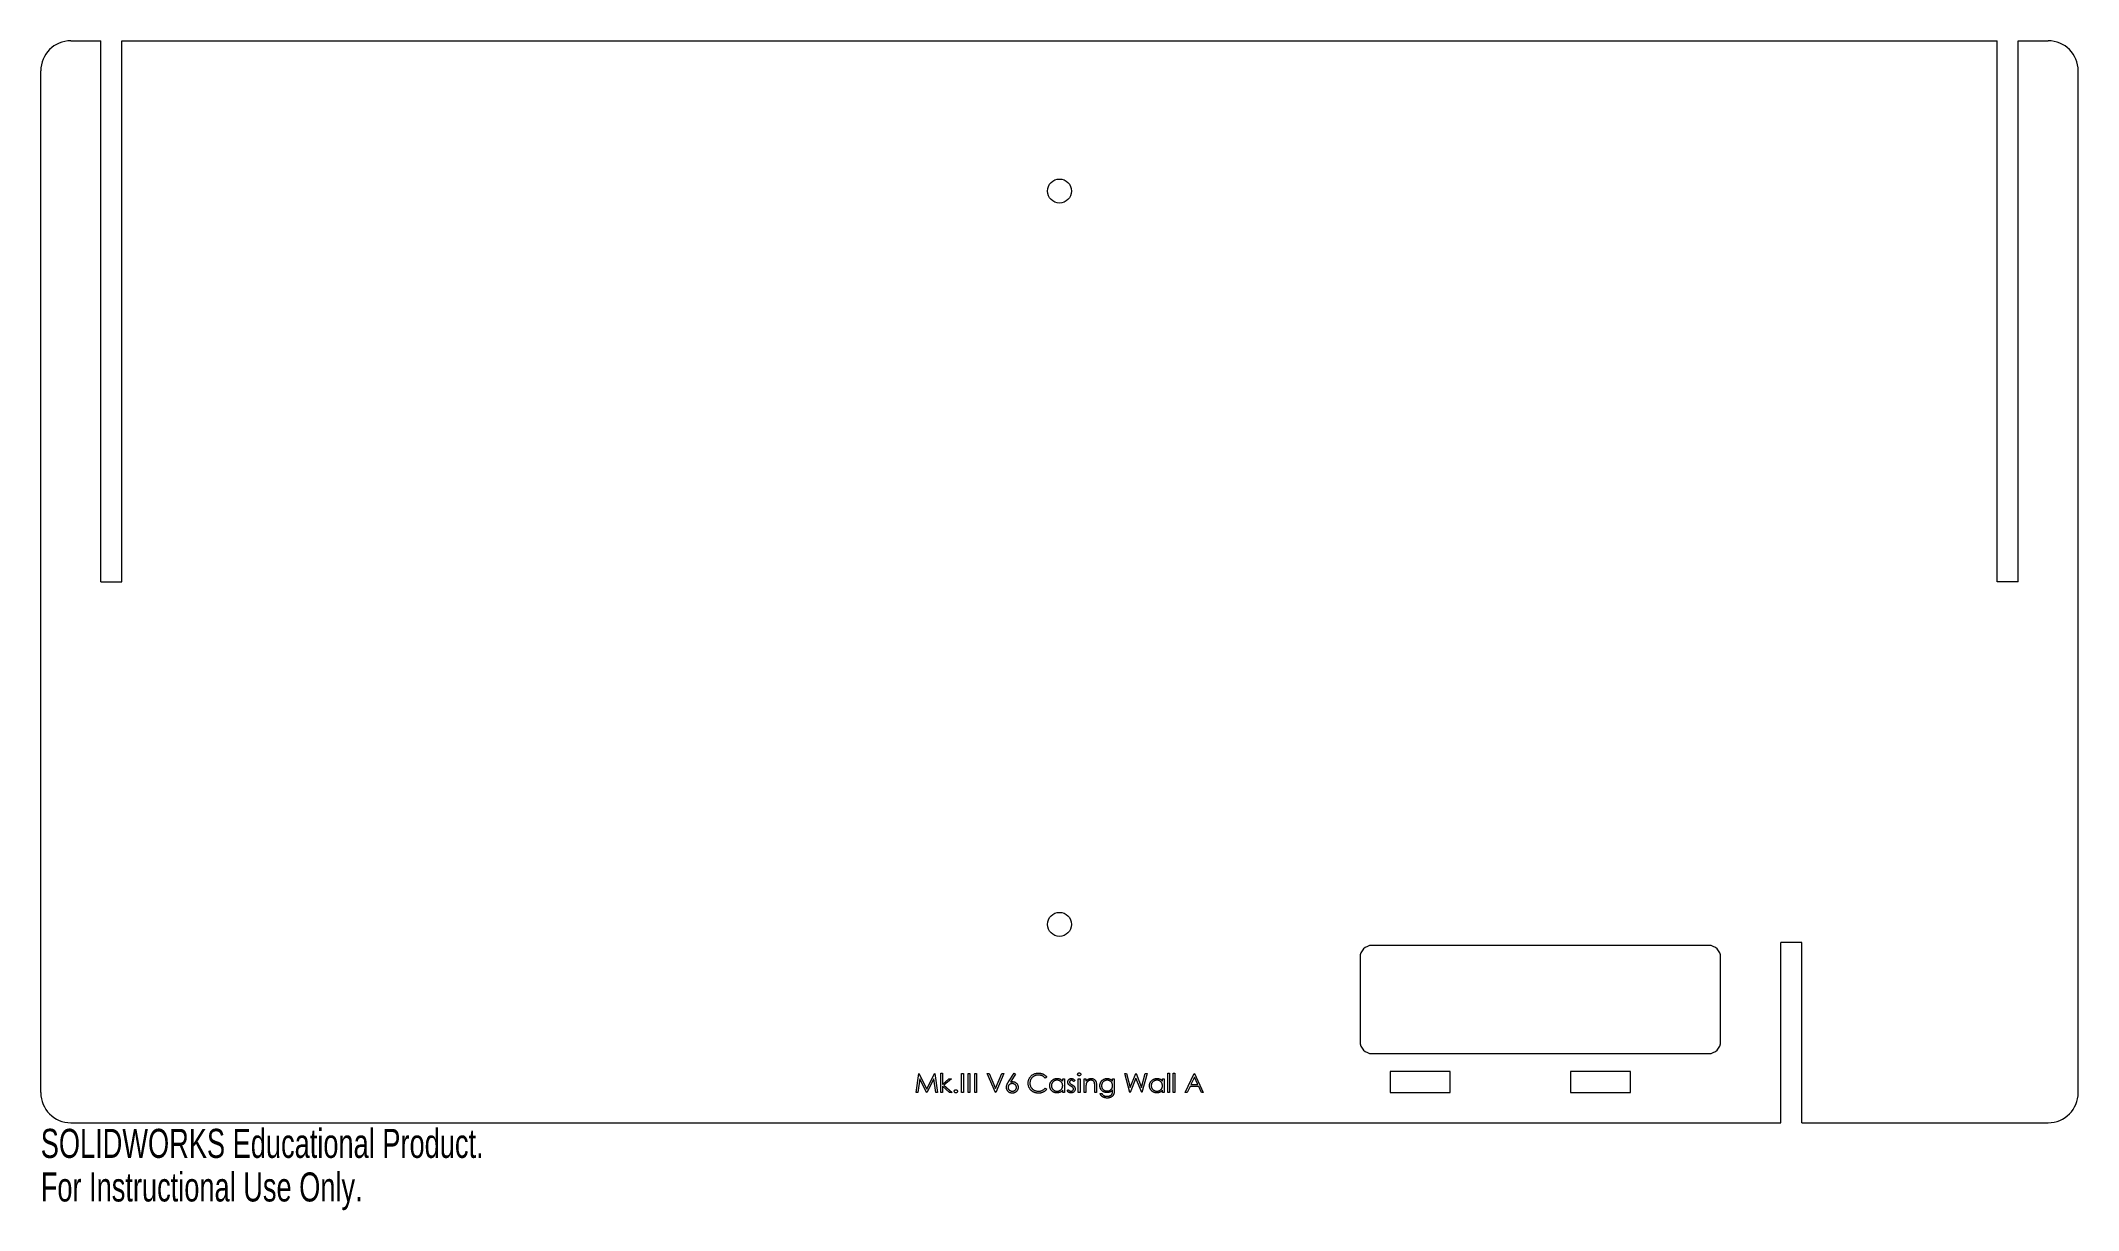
# Model space of a CAD drawing. Header units: millimetres. Extents: x 0 to 339, y -15 to 180.
import ezdxf

# ---------------------------------------------------------------- set-up
doc = ezdxf.new("R2010")
doc.units = ezdxf.units.MM
doc.styles.add('SLDTEXTSTYLE0', font='TXT', dxfattribs={"width": 0.7})

msp = doc.modelspace()

# ---------------------------------------------------------------- linework, layer by layer
at = {"color": 7, "linetype": 'Continuous', "lineweight": 15}
for p, q in [((5, 180), (10, 180)), ((10, 90), (10, 180)), ((13.5, 90), (13.5, 180)), ((13.5, 180), (325.5, 180)), ((325.5, 90), (325.5, 180)), ((329, 90), (329, 180)), ((329, 180), (334, 180)), ((0, 5), (0, 175)), ((339, 5), (339, 175)), ((10, 90), (13.5, 90)), ((329, 90), (325.5, 90)), ((219.5, 27.5), (219.5, 13.5)), ((277.5, 29.5), (221.5, 29.5)), ((279.5, 13.5), (279.5, 27.5)), ((293, 30), (289.5, 30)), ((289.5, 0), (289.5, 30)), ((293, 0), (293, 30)), ((221.5, 11.5), (277.5, 11.5)), ((145.65, 5), (146.07, 8.18)), ((146.24, 7.29), (145.93, 5)), ((146.07, 8.18), (146.11, 8.18)), ((146.11, 8.18), (147.42, 5.57)), ((147.39, 5), (146.24, 7.29)), ((147.42, 5.57), (148.73, 8.18)), ((148.6, 7.28), (147.45, 5)), ((148.9, 5), (148.6, 7.28)), ((148.73, 8.18), (148.77, 8.18)), ((148.77, 8.18), (149.19, 5)), ((149.76, 8.26), (150.04, 8.26)), ((149.76, 5), (149.76, 8.26)), ((150.04, 8.26), (150.04, 6.37)), ((150.04, 6.37), (151.1, 7.32)), ((151.51, 7.32), (150.28, 6.22)), ((151.1, 7.32), (151.51, 7.32)), ((153.22, 8.18), (153.5, 8.18)), ((153.22, 5), (153.22, 8.18)), ((153.5, 8.18), (153.5, 5)), ((154.32, 8.18), (154.6, 8.18)), ((154.32, 5), (154.32, 8.18)), ((154.6, 8.18), (154.6, 5)), ((155.42, 8.18), (155.7, 8.18)), ((155.42, 5), (155.42, 8.18)), ((155.7, 8.18), (155.7, 5)), ((157.49, 8.18), (157.8, 8.18)), ((158.84, 5), (157.49, 8.18)), ((157.8, 8.18), (158.86, 5.67)), ((158.86, 5.67), (159.91, 8.18)), ((160.22, 8.18), (158.88, 5)), ((159.91, 8.18), (160.22, 8.18)), ((161.02, 6.81), (161.97, 8.26)), ((162.19, 8.08), (161.35, 6.8)), ((161.97, 8.26), (162.19, 8.08)), ((167.38, 7.59), (167.13, 7.4)), ((170.03, 7.32), (170.31, 7.32)), ((170.03, 6.89), (170.03, 7.32)), ((170.31, 7.32), (170.31, 5)), ((172.06, 7.03), (171.87, 6.83)), ((172.63, 7.32), (172.92, 7.32)), ((172.63, 5), (172.63, 7.32)), ((172.92, 7.32), (172.92, 5)), ((173.61, 7.32), (173.9, 7.32)), ((173.61, 5), (173.61, 7.32)), ((173.9, 7.32), (173.9, 6.9)), ((178.33, 7.32), (178.62, 7.32)), ((178.33, 6.91), (178.33, 7.32)), ((178.62, 7.32), (178.62, 5.48)), ((180.37, 8.18), (180.66, 8.18)), ((181.21, 5), (180.37, 8.18)), ((180.66, 8.18), (181.28, 5.85)), ((182.22, 7.43), (181.25, 5)), ((181.28, 5.85), (182.21, 8.18)), ((182.21, 8.18), (182.25, 8.18)), ((183.18, 5), (182.22, 7.43)), ((182.25, 8.18), (183.16, 5.86)), ((183.16, 5.86), (183.78, 8.18)), ((184.07, 8.18), (183.22, 5)), ((183.78, 8.18), (184.07, 8.18)), ((186.64, 7.32), (186.92, 7.32)), ((186.64, 6.89), (186.64, 7.32)), ((186.92, 7.32), (186.92, 5)), ((187.53, 8.26), (187.82, 8.26)), ((187.53, 5), (187.53, 8.26)), ((187.82, 8.26), (187.82, 5)), ((188.43, 8.26), (188.71, 8.26)), ((188.43, 5), (188.43, 8.26)), ((188.71, 8.26), (188.71, 5)), ((190.42, 5), (191.93, 8.18)), ((191.95, 7.56), (191.37, 6.34)), ((191.93, 8.18), (191.97, 8.18)), ((192.51, 6.34), (191.95, 7.56)), ((191.97, 8.18), (193.43, 5)), ((234.5, 8.5), (224.5, 8.5)), ((224.5, 8.5), (224.5, 5)), ((234.5, 5), (234.5, 8.5)), ((264.5, 8.5), (254.5, 8.5)), ((254.5, 8.5), (254.5, 5)), ((264.5, 5), (264.5, 8.5)), ((145.93, 5), (145.65, 5)), ((147.45, 5), (147.39, 5)), ((149.19, 5), (148.9, 5)), ((150.04, 5), (149.76, 5)), ((150.04, 6.07), (150.04, 5)), ((151.22, 5), (150.04, 6.07)), ((150.28, 6.22), (151.63, 5)), ((151.63, 5), (151.22, 5)), ((153.5, 5), (153.22, 5)), ((154.6, 5), (154.32, 5)), ((155.7, 5), (155.42, 5)), ((158.88, 5), (158.84, 5)), ((167.13, 5.77), (167.38, 5.58)), ((170.03, 5), (170.03, 5.4)), ((170.31, 5), (170.03, 5)), ((170.76, 5.27), (170.95, 5.49)), ((172.92, 5), (172.63, 5)), ((173.9, 5), (173.61, 5)), ((173.9, 5.84), (173.9, 5)), ((175.36, 5), (175.36, 6.09)), ((175.65, 5), (175.36, 5)), ((175.65, 6.18), (175.65, 5)), ((176.26, 4.84), (176.54, 4.84)), ((178.33, 5.32), (178.33, 5.44)), ((181.25, 5), (181.21, 5)), ((183.22, 5), (183.18, 5)), ((186.64, 5), (186.64, 5.4)), ((186.92, 5), (186.64, 5)), ((187.82, 5), (187.53, 5)), ((188.71, 5), (188.43, 5)), ((190.73, 5), (190.42, 5)), ((191.22, 6.02), (190.73, 5)), ((192.66, 6.02), (191.22, 6.02)), ((191.37, 6.34), (192.51, 6.34)), ((193.12, 5), (192.66, 6.02)), ((193.43, 5), (193.12, 5)), ((224.5, 5), (234.5, 5)), ((254.5, 5), (264.5, 5)), ((5, 0), (289.5, 0)), ((293, 0), (334, 0))]:
    msp.add_line(p, q, dxfattribs=at)
for centre in [(169.5, 155), (169.5, 33)]:
    msp.add_circle(centre, 2, dxfattribs=at)
for centre, radius, start, end in [((5, 175), 5, 90, 180), ((334, 175), 5, 0, 90), ((221.5, 27.5), 2, 90, 180), ((277.5, 27.5), 2, 0, 90), ((221.5, 13.5), 2, 180, 270), ((277.5, 13.5), 2, 270, 0), ((5, 5), 5, 180, 270), ((334, 5), 5, 270, 0)]:
    msp.add_arc(centre, radius, start, end, dxfattribs=at)
for points, knots in [([(160.67, 5.89), (160.67, 5.92), (160.67, 5.98), (160.69, 6.09), (160.71, 6.19), (160.74, 6.28), (160.77, 6.35), (160.79, 6.41), (160.82, 6.47), (160.85, 6.53), (160.89, 6.6), (160.93, 6.66), (160.97, 6.73), (161.01, 6.78), (161.02, 6.81)], [0, 0, 0, 0, 0.097818, 0.199726, 0.305276, 0.415811, 0.474472, 0.537274, 0.603657, 0.674299, 0.749834, 0.828598, 0.912378, 1, 1, 1, 1]), ([(161.35, 6.8), (161.41, 6.81), (161.51, 6.83), (161.63, 6.83), (161.68, 6.83)], [0, 0, 0, 0, 0.512659, 1, 1, 1, 1]), ([(161.68, 6.83), (161.71, 6.83), (161.77, 6.83), (161.87, 6.82), (161.96, 6.8), (162.04, 6.77), (162.13, 6.73), (162.2, 6.68), (162.28, 6.62), (162.35, 6.56), (162.41, 6.49), (162.47, 6.42), (162.52, 6.34), (162.55, 6.26), (162.58, 6.17), (162.61, 6.08), (162.62, 5.99), (162.62, 5.92), (162.62, 5.89)], [0, 0, 0, 0, 0.0652308, 0.1284049, 0.1900671, 0.2509434, 0.3115458, 0.3728628, 0.4350237, 0.4990717, 0.5630911, 0.6255101, 0.68668, 0.7472825, 0.8085635, 0.8707421, 0.934341, 1, 1, 1, 1]), ([(164.29, 6.61), (164.29, 6.66), (164.29, 6.78), (164.32, 6.94), (164.36, 7.1), (164.41, 7.25), (164.48, 7.39), (164.56, 7.53), (164.66, 7.66), (164.78, 7.78), (164.9, 7.89), (165.03, 7.99), (165.18, 8.07), (165.33, 8.14), (165.48, 8.19), (165.65, 8.23), (165.82, 8.25), (165.94, 8.25), (166, 8.26)], [0, 0, 0, 0, 0.064558, 0.127014, 0.187955, 0.248014, 0.307748, 0.368235, 0.42947, 0.492743, 0.556258, 0.618217, 0.679655, 0.741246, 0.803415, 0.866815, 0.932328, 1, 1, 1, 1]), ([(165.98, 7.93), (165.95, 7.93), (165.89, 7.93), (165.79, 7.92), (165.7, 7.91), (165.61, 7.89), (165.52, 7.86), (165.43, 7.83), (165.35, 7.79), (165.26, 7.75), (165.19, 7.7), (165.11, 7.65), (165.04, 7.6), (164.97, 7.54), (164.91, 7.48), (164.85, 7.41), (164.8, 7.34), (164.75, 7.27), (164.71, 7.19), (164.68, 7.11), (164.64, 7.03), (164.62, 6.94), (164.6, 6.86), (164.59, 6.77), (164.58, 6.68), (164.58, 6.62), (164.57, 6.58)], [0, 0, 0, 0, 0.043955, 0.087502, 0.130463, 0.172752, 0.215403, 0.25765, 0.300153, 0.343121, 0.385925, 0.427686, 0.468818, 0.509492, 0.549883, 0.58998, 0.630405, 0.670869, 0.711384, 0.751627, 0.791776, 0.832459, 0.873319, 0.914543, 0.956924, 1, 1, 1, 1]), ([(167.13, 7.4), (167.12, 7.42), (167.08, 7.46), (167.02, 7.52), (166.96, 7.58), (166.9, 7.63), (166.84, 7.68), (166.77, 7.72), (166.7, 7.76), (166.6, 7.81), (166.48, 7.86), (166.32, 7.9), (166.15, 7.93), (166.04, 7.93), (165.98, 7.93)], [0, 0, 0, 0, 0.063163, 0.125475, 0.187121, 0.248294, 0.309295, 0.36985, 0.430973, 0.492456, 0.616148, 0.740844, 0.868183, 1, 1, 1, 1]), ([(166, 8.26), (166.03, 8.26), (166.11, 8.26), (166.21, 8.25), (166.32, 8.23), (166.42, 8.21), (166.52, 8.19), (166.61, 8.16), (166.71, 8.12), (166.8, 8.08), (166.88, 8.04), (166.97, 7.99), (167.05, 7.93), (167.12, 7.87), (167.19, 7.81), (167.26, 7.74), (167.33, 7.67), (167.36, 7.62), (167.38, 7.59)], [0, 0, 0, 0, 0.068548, 0.135683, 0.201215, 0.265682, 0.329267, 0.392395, 0.45507, 0.517127, 0.57879, 0.63974, 0.700192, 0.759806, 0.819628, 0.879355, 0.939512, 1, 1, 1, 1]), ([(167.87, 6.17), (167.87, 6.21), (167.88, 6.29), (167.89, 6.4), (167.92, 6.52), (167.96, 6.63), (168.01, 6.73), (168.07, 6.83), (168.14, 6.92), (168.23, 7.01), (168.32, 7.09), (168.42, 7.16), (168.52, 7.23), (168.62, 7.27), (168.73, 7.31), (168.85, 7.34), (168.97, 7.36), (169.05, 7.36), (169.09, 7.36)], [0, 0, 0, 0, 0.0637745, 0.1260788, 0.1869041, 0.2475739, 0.3080034, 0.3691319, 0.4320332, 0.4967908, 0.5616108, 0.6249139, 0.6867263, 0.7480788, 0.8095823, 0.8716307, 0.9348858, 1, 1, 1, 1]), ([(169.09, 7.08), (169.05, 7.07), (168.97, 7.07), (168.85, 7.05), (168.73, 7.01), (168.62, 6.96), (168.52, 6.89), (168.43, 6.81), (168.35, 6.72), (168.28, 6.62), (168.23, 6.51), (168.19, 6.4), (168.16, 6.28), (168.16, 6.2), (168.16, 6.16)], [0, 0, 0, 0, 0.0859205, 0.1695934, 0.2524755, 0.3362445, 0.4195045, 0.5020359, 0.5847746, 0.6698465, 0.7541849, 0.8366582, 0.9180097, 1, 1, 1, 1]), ([(169.09, 7.36), (169.14, 7.36), (169.23, 7.36), (169.37, 7.34), (169.49, 7.3), (169.62, 7.25), (169.73, 7.19), (169.84, 7.1), (169.94, 7.01), (170, 6.93), (170.03, 6.89)], [0, 0, 0, 0, 0.129862, 0.254654, 0.376015, 0.495255, 0.614798, 0.738106, 0.865196, 1, 1, 1, 1]), ([(170.03, 6.16), (170.03, 6.19), (170.03, 6.25), (170.01, 6.34), (169.99, 6.43), (169.96, 6.52), (169.92, 6.6), (169.88, 6.67), (169.82, 6.75), (169.76, 6.81), (169.69, 6.87), (169.62, 6.93), (169.54, 6.97), (169.46, 7.01), (169.37, 7.04), (169.28, 7.06), (169.19, 7.07), (169.13, 7.08), (169.09, 7.08)], [0, 0, 0, 0, 0.065634, 0.129188, 0.191219, 0.251913, 0.312507, 0.373494, 0.435152, 0.498741, 0.562095, 0.624187, 0.685476, 0.746097, 0.807612, 0.869967, 0.933951, 1, 1, 1, 1]), ([(170.88, 6.75), (170.88, 6.77), (170.89, 6.82), (170.89, 6.88), (170.91, 6.94), (170.92, 6.99), (170.95, 7.05), (170.98, 7.1), (171.01, 7.14), (171.05, 7.19), (171.09, 7.23), (171.14, 7.26), (171.19, 7.29), (171.24, 7.32), (171.29, 7.34), (171.35, 7.35), (171.41, 7.36), (171.45, 7.36), (171.47, 7.36)], [0, 0, 0, 0, 0.067978, 0.133044, 0.196507, 0.258613, 0.319728, 0.380873, 0.442636, 0.505079, 0.567881, 0.628814, 0.68891, 0.748765, 0.809386, 0.870884, 0.934037, 1, 1, 1, 1]), ([(171.47, 7.08), (171.45, 7.07), (171.41, 7.07), (171.35, 7.05), (171.3, 7.02), (171.26, 6.98), (171.22, 6.93), (171.19, 6.88), (171.17, 6.82), (171.17, 6.78), (171.17, 6.76)], [0, 0, 0, 0, 0.124958, 0.245901, 0.369166, 0.498511, 0.628504, 0.751028, 0.873724, 1, 1, 1, 1]), ([(171.47, 7.36), (171.5, 7.36), (171.54, 7.36), (171.62, 7.34), (171.69, 7.32), (171.77, 7.28), (171.84, 7.23), (171.92, 7.17), (171.99, 7.11), (172.04, 7.06), (172.06, 7.03)], [0, 0, 0, 0, 0.105714, 0.213412, 0.326127, 0.444452, 0.569061, 0.702712, 0.846318, 1, 1, 1, 1]), ([(171.87, 6.83), (171.85, 6.85), (171.82, 6.89), (171.77, 6.94), (171.72, 6.98), (171.67, 7.02), (171.62, 7.04), (171.57, 7.06), (171.52, 7.07), (171.49, 7.08), (171.47, 7.08)], [0, 0, 0, 0, 0.158223, 0.305036, 0.441309, 0.565963, 0.683525, 0.793334, 0.898518, 1, 1, 1, 1]), ([(172.51, 8.05), (172.51, 8.07), (172.52, 8.1), (172.53, 8.15), (172.55, 8.19), (172.59, 8.23), (172.63, 8.26), (172.67, 8.28), (172.72, 8.29), (172.76, 8.3), (172.78, 8.3)], [0, 0, 0, 0, 0.12329, 0.242149, 0.363437, 0.489745, 0.618115, 0.744894, 0.868932, 1, 1, 1, 1]), ([(172.78, 7.81), (172.76, 7.81), (172.72, 7.81), (172.67, 7.83), (172.63, 7.85), (172.59, 7.88), (172.56, 7.92), (172.53, 7.96), (172.52, 8), (172.51, 8.04), (172.51, 8.05)], [0, 0, 0, 0, 0.131867, 0.256661, 0.384213, 0.513365, 0.640443, 0.761085, 0.879146, 1, 1, 1, 1]), ([(172.78, 8.3), (172.79, 8.3), (172.83, 8.29), (172.88, 8.28), (172.92, 8.26), (172.96, 8.23), (173, 8.19), (173.02, 8.15), (173.04, 8.1), (173.04, 8.07), (173.04, 8.05)], [0, 0, 0, 0, 0.1318993, 0.2582841, 0.3843411, 0.5119796, 0.638632, 0.7592298, 0.8774122, 1, 1, 1, 1]), ([(173.04, 8.05), (173.04, 8.04), (173.04, 8), (173.02, 7.96), (173, 7.92), (172.96, 7.88), (172.92, 7.85), (172.88, 7.82), (172.83, 7.81), (172.79, 7.81), (172.78, 7.81)], [0, 0, 0, 0, 0.120162, 0.237546, 0.357497, 0.484917, 0.613329, 0.74015, 0.867301, 1, 1, 1, 1]), ([(173.9, 6.9), (173.93, 6.94), (173.99, 7.01), (174.08, 7.11), (174.19, 7.19), (174.3, 7.25), (174.41, 7.3), (174.53, 7.34), (174.65, 7.36), (174.74, 7.36), (174.78, 7.36)], [0, 0, 0, 0, 0.140976, 0.273569, 0.398988, 0.51993, 0.63811, 0.756589, 0.87686, 1, 1, 1, 1]), ([(174.73, 7.08), (174.71, 7.08), (174.66, 7.07), (174.59, 7.07), (174.53, 7.05), (174.46, 7.03), (174.4, 7.01), (174.34, 6.98), (174.29, 6.94), (174.23, 6.9), (174.18, 6.85), (174.13, 6.81), (174.09, 6.76), (174.05, 6.7), (174.01, 6.65), (173.98, 6.59), (173.96, 6.53), (173.95, 6.48), (173.94, 6.46)], [0, 0, 0, 0, 0.063986, 0.126627, 0.188984, 0.25023, 0.312351, 0.374574, 0.438148, 0.50292, 0.567974, 0.630771, 0.692935, 0.754398, 0.815218, 0.876117, 0.938015, 1, 1, 1, 1]), ([(175.33, 6.62), (175.32, 6.66), (175.3, 6.72), (175.25, 6.82), (175.2, 6.9), (175.13, 6.96), (175.04, 7.02), (174.95, 7.05), (174.84, 7.07), (174.77, 7.07), (174.73, 7.08)], [0, 0, 0, 0, 0.13552, 0.260833, 0.378476, 0.493178, 0.609281, 0.729981, 0.859261, 1, 1, 1, 1]), ([(174.78, 7.36), (174.82, 7.36), (174.91, 7.36), (175.03, 7.33), (175.14, 7.29), (175.25, 7.23), (175.34, 7.16), (175.43, 7.08), (175.5, 6.98), (175.54, 6.89), (175.57, 6.82), (175.59, 6.75), (175.61, 6.67), (175.62, 6.59), (175.63, 6.5), (175.64, 6.4), (175.65, 6.3), (175.65, 6.22), (175.65, 6.18)], [0, 0, 0, 0, 0.07724, 0.151178, 0.223488, 0.295543, 0.366976, 0.437131, 0.507044, 0.57856, 0.616614, 0.658756, 0.704491, 0.754803, 0.809332, 0.868274, 0.932073, 1, 1, 1, 1]), ([(176.22, 6.17), (176.22, 6.19), (176.22, 6.25), (176.23, 6.32), (176.24, 6.4), (176.26, 6.48), (176.28, 6.55), (176.31, 6.62), (176.34, 6.69), (176.38, 6.76), (176.42, 6.83), (176.46, 6.89), (176.51, 6.95), (176.57, 7.01), (176.62, 7.06), (176.68, 7.11), (176.75, 7.16), (176.82, 7.2), (176.89, 7.24), (176.96, 7.27), (177.03, 7.3), (177.11, 7.32), (177.18, 7.34), (177.26, 7.35), (177.34, 7.36), (177.39, 7.36), (177.41, 7.36)], [0, 0, 0, 0, 0.042034, 0.083905, 0.125069, 0.166158, 0.20721, 0.248491, 0.289878, 0.33217, 0.374476, 0.416225, 0.45761, 0.499073, 0.540553, 0.582249, 0.62455, 0.667433, 0.710323, 0.752467, 0.794065, 0.835216, 0.876228, 0.917446, 0.958643, 1, 1, 1, 1]), ([(177.44, 7.08), (177.4, 7.07), (177.31, 7.07), (177.19, 7.05), (177.08, 7.01), (176.97, 6.96), (176.86, 6.89), (176.77, 6.81), (176.69, 6.72), (176.62, 6.62), (176.57, 6.51), (176.53, 6.4), (176.51, 6.28), (176.5, 6.2), (176.5, 6.16)], [0, 0, 0, 0, 0.085519, 0.169309, 0.252218, 0.336756, 0.420595, 0.502741, 0.584804, 0.668268, 0.751823, 0.833629, 0.91622, 1, 1, 1, 1]), ([(177.41, 7.36), (177.46, 7.36), (177.54, 7.36), (177.67, 7.34), (177.79, 7.31), (177.9, 7.26), (178.01, 7.2), (178.12, 7.13), (178.23, 7.03), (178.3, 6.95), (178.33, 6.91)], [0, 0, 0, 0, 0.120911, 0.238762, 0.354755, 0.470359, 0.589144, 0.716329, 0.852445, 1, 1, 1, 1]), ([(178.33, 6.17), (178.33, 6.22), (178.33, 6.3), (178.31, 6.42), (178.27, 6.53), (178.22, 6.64), (178.16, 6.73), (178.08, 6.82), (177.99, 6.9), (177.89, 6.96), (177.79, 7.01), (177.67, 7.05), (177.56, 7.07), (177.48, 7.07), (177.44, 7.08)], [0, 0, 0, 0, 0.089243, 0.174349, 0.257613, 0.339527, 0.420997, 0.501579, 0.582542, 0.666133, 0.750049, 0.832743, 0.915647, 1, 1, 1, 1]), ([(184.48, 6.17), (184.48, 6.21), (184.48, 6.29), (184.5, 6.4), (184.53, 6.52), (184.57, 6.63), (184.62, 6.73), (184.68, 6.83), (184.75, 6.92), (184.84, 7.01), (184.93, 7.09), (185.02, 7.16), (185.12, 7.23), (185.23, 7.27), (185.34, 7.31), (185.46, 7.34), (185.58, 7.36), (185.66, 7.36), (185.7, 7.36)], [0, 0, 0, 0, 0.0637745, 0.1260788, 0.1869041, 0.2475739, 0.3080034, 0.3691319, 0.4320332, 0.4967908, 0.5616108, 0.6249139, 0.6867263, 0.7480788, 0.8095823, 0.8716307, 0.9348858, 1, 1, 1, 1]), ([(185.7, 7.08), (185.66, 7.07), (185.58, 7.07), (185.46, 7.05), (185.34, 7.01), (185.23, 6.96), (185.13, 6.89), (185.04, 6.81), (184.96, 6.72), (184.89, 6.62), (184.83, 6.51), (184.79, 6.4), (184.77, 6.28), (184.77, 6.2), (184.76, 6.16)], [0, 0, 0, 0, 0.0859205, 0.1695934, 0.2524755, 0.3362445, 0.4195045, 0.5020359, 0.5847746, 0.6698465, 0.7541849, 0.8366582, 0.9180097, 1, 1, 1, 1]), ([(185.7, 7.36), (185.75, 7.36), (185.84, 7.36), (185.97, 7.34), (186.1, 7.3), (186.22, 7.25), (186.34, 7.19), (186.45, 7.1), (186.55, 7.01), (186.61, 6.93), (186.64, 6.89)], [0, 0, 0, 0, 0.129862, 0.254654, 0.376015, 0.495255, 0.614798, 0.738106, 0.865196, 1, 1, 1, 1]), ([(186.64, 6.16), (186.64, 6.19), (186.63, 6.25), (186.62, 6.34), (186.6, 6.43), (186.57, 6.52), (186.53, 6.6), (186.49, 6.67), (186.43, 6.75), (186.37, 6.81), (186.3, 6.87), (186.23, 6.93), (186.15, 6.97), (186.07, 7.01), (185.98, 7.04), (185.89, 7.06), (185.8, 7.07), (185.73, 7.08), (185.7, 7.08)], [0, 0, 0, 0, 0.065634, 0.129188, 0.191219, 0.251913, 0.312507, 0.373494, 0.435152, 0.498741, 0.562095, 0.624187, 0.685476, 0.746097, 0.807612, 0.869967, 0.933951, 1, 1, 1, 1]), ([(152, 5.22), (152, 5.24), (152, 5.28), (152.01, 5.33), (152.04, 5.37), (152.07, 5.41), (152.11, 5.45), (152.16, 5.47), (152.21, 5.49), (152.24, 5.49), (152.26, 5.49)], [0, 0, 0, 0, 0.129097, 0.252046, 0.373905, 0.501038, 0.628171, 0.751376, 0.872426, 1, 1, 1, 1]), ([(152.26, 4.96), (152.24, 4.96), (152.21, 4.96), (152.16, 4.98), (152.11, 5), (152.07, 5.04), (152.04, 5.08), (152.01, 5.12), (152, 5.17), (152, 5.21), (152, 5.22)], [0, 0, 0, 0, 0.1277566, 0.2494144, 0.3727965, 0.5001113, 0.6286099, 0.7506434, 0.8737684, 1, 1, 1, 1]), ([(152.26, 5.49), (152.28, 5.49), (152.31, 5.49), (152.36, 5.47), (152.41, 5.45), (152.45, 5.41), (152.48, 5.37), (152.51, 5.33), (152.52, 5.28), (152.52, 5.24), (152.53, 5.22)], [0, 0, 0, 0, 0.127519, 0.249986, 0.371792, 0.49887, 0.625948, 0.748492, 0.870959, 1, 1, 1, 1]), ([(152.53, 5.22), (152.52, 5.21), (152.52, 5.17), (152.51, 5.12), (152.48, 5.08), (152.45, 5.04), (152.41, 5), (152.36, 4.98), (152.31, 4.96), (152.28, 4.96), (152.26, 4.96)], [0, 0, 0, 0, 0.126178, 0.248821, 0.37154, 0.499984, 0.627244, 0.749226, 0.872298, 1, 1, 1, 1]), ([(161.63, 4.92), (161.59, 4.92), (161.5, 4.92), (161.38, 4.95), (161.26, 4.99), (161.14, 5.04), (161.04, 5.11), (160.94, 5.19), (160.86, 5.29), (160.79, 5.4), (160.74, 5.51), (160.7, 5.63), (160.67, 5.76), (160.67, 5.84), (160.67, 5.89)], [0, 0, 0, 0, 0.084335, 0.167052, 0.249566, 0.33274, 0.415915, 0.497828, 0.580373, 0.6646, 0.749467, 0.83251, 0.915639, 1, 1, 1, 1]), ([(161.62, 6.51), (161.59, 6.51), (161.55, 6.5), (161.48, 6.5), (161.41, 6.48), (161.35, 6.46), (161.29, 6.44), (161.24, 6.4), (161.18, 6.37), (161.14, 6.32), (161.09, 6.28), (161.06, 6.23), (161.02, 6.17), (161, 6.12), (160.98, 6.06), (160.96, 6), (160.95, 5.94), (160.95, 5.9), (160.95, 5.87)], [0, 0, 0, 0, 0.070599, 0.137901, 0.203196, 0.26679, 0.329106, 0.390654, 0.452653, 0.515748, 0.577926, 0.63893, 0.698351, 0.757296, 0.816394, 0.876267, 0.936817, 1, 1, 1, 1]), ([(160.95, 5.87), (160.95, 5.85), (160.95, 5.81), (160.96, 5.75), (160.98, 5.69), (161, 5.63), (161.03, 5.58), (161.07, 5.52), (161.11, 5.47), (161.15, 5.43), (161.21, 5.38), (161.26, 5.35), (161.32, 5.32), (161.38, 5.29), (161.44, 5.27), (161.51, 5.25), (161.57, 5.25), (161.62, 5.24), (161.64, 5.24)], [0, 0, 0, 0, 0.061842, 0.121262, 0.180746, 0.239231, 0.298308, 0.358183, 0.420359, 0.484792, 0.549938, 0.613718, 0.676681, 0.739154, 0.8022, 0.86674, 0.93205, 1, 1, 1, 1]), ([(162.34, 5.87), (162.34, 5.9), (162.33, 5.94), (162.32, 6), (162.31, 6.06), (162.28, 6.12), (162.25, 6.17), (162.22, 6.23), (162.18, 6.28), (162.13, 6.32), (162.07, 6.37), (162.02, 6.4), (161.96, 6.44), (161.89, 6.46), (161.83, 6.48), (161.76, 6.5), (161.69, 6.5), (161.64, 6.51), (161.62, 6.51)], [0, 0, 0, 0, 0.061138, 0.119994, 0.178225, 0.236256, 0.294929, 0.354716, 0.41673, 0.480664, 0.545832, 0.609758, 0.672971, 0.736017, 0.799839, 0.864775, 0.931088, 1, 1, 1, 1]), ([(162.62, 5.89), (162.62, 5.85), (162.62, 5.76), (162.59, 5.63), (162.55, 5.51), (162.5, 5.4), (162.43, 5.29), (162.34, 5.2), (162.24, 5.12), (162.13, 5.05), (162.01, 4.99), (161.89, 4.95), (161.76, 4.92), (161.67, 4.92), (161.63, 4.92)], [0, 0, 0, 0, 0.085948, 0.169125, 0.250399, 0.33229, 0.413364, 0.494172, 0.576022, 0.660757, 0.745783, 0.830044, 0.914028, 1, 1, 1, 1]), ([(161.64, 5.24), (161.67, 5.24), (161.71, 5.25), (161.78, 5.25), (161.85, 5.27), (161.91, 5.29), (161.97, 5.32), (162.03, 5.35), (162.08, 5.39), (162.13, 5.43), (162.18, 5.47), (162.22, 5.52), (162.26, 5.58), (162.29, 5.63), (162.31, 5.69), (162.32, 5.75), (162.33, 5.81), (162.34, 5.85), (162.34, 5.87)], [0, 0, 0, 0, 0.067962, 0.133283, 0.197835, 0.260892, 0.323377, 0.38635, 0.449638, 0.514795, 0.57924, 0.641814, 0.701359, 0.760727, 0.819222, 0.878716, 0.938147, 1, 1, 1, 1]), ([(164.69, 5.47), (164.66, 5.51), (164.6, 5.59), (164.51, 5.72), (164.44, 5.85), (164.39, 5.99), (164.34, 6.14), (164.31, 6.29), (164.29, 6.44), (164.29, 6.55), (164.29, 6.61)], [0, 0, 0, 0, 0.124329, 0.247156, 0.36878, 0.490734, 0.613614, 0.738958, 0.867311, 1, 1, 1, 1]), ([(164.57, 6.58), (164.58, 6.54), (164.58, 6.45), (164.6, 6.31), (164.63, 6.18), (164.67, 6.06), (164.73, 5.94), (164.8, 5.83), (164.88, 5.72), (164.98, 5.63), (165.08, 5.54), (165.19, 5.46), (165.31, 5.39), (165.44, 5.34), (165.57, 5.3), (165.71, 5.27), (165.85, 5.25), (165.95, 5.25), (166, 5.24)], [0, 0, 0, 0, 0.064323, 0.12629, 0.186726, 0.246146, 0.305576, 0.365429, 0.426326, 0.48884, 0.551725, 0.613919, 0.675484, 0.737334, 0.800229, 0.864502, 0.931041, 1, 1, 1, 1]), ([(166, 4.92), (165.97, 4.92), (165.9, 4.92), (165.8, 4.93), (165.7, 4.94), (165.61, 4.95), (165.52, 4.97), (165.43, 5), (165.34, 5.02), (165.26, 5.06), (165.18, 5.09), (165.1, 5.13), (165.03, 5.18), (164.95, 5.23), (164.88, 5.28), (164.82, 5.34), (164.75, 5.41), (164.71, 5.45), (164.69, 5.47)], [0, 0, 0, 0, 0.069663, 0.13775, 0.203917, 0.26878, 0.332414, 0.394754, 0.45618, 0.516996, 0.577396, 0.637198, 0.696999, 0.756756, 0.816554, 0.876948, 0.938132, 1, 1, 1, 1]), ([(166, 5.24), (166.06, 5.25), (166.16, 5.25), (166.32, 5.27), (166.48, 5.32), (166.62, 5.37), (166.76, 5.45), (166.9, 5.54), (167.02, 5.65), (167.1, 5.73), (167.13, 5.77)], [0, 0, 0, 0, 0.1285152, 0.2529486, 0.3747547, 0.4959398, 0.6171806, 0.7409095, 0.8678111, 1, 1, 1, 1]), ([(167.38, 5.58), (167.36, 5.56), (167.32, 5.51), (167.26, 5.43), (167.19, 5.37), (167.12, 5.3), (167.04, 5.24), (166.96, 5.19), (166.88, 5.14), (166.79, 5.09), (166.7, 5.05), (166.61, 5.02), (166.52, 4.99), (166.42, 4.96), (166.32, 4.94), (166.21, 4.93), (166.11, 4.92), (166.04, 4.92), (166, 4.92)], [0, 0, 0, 0, 0.061674, 0.123053, 0.183475, 0.243727, 0.304279, 0.364863, 0.425946, 0.487391, 0.54922, 0.611144, 0.673529, 0.736961, 0.800785, 0.866013, 0.932101, 1, 1, 1, 1]), ([(169.08, 4.96), (169.04, 4.96), (168.96, 4.96), (168.84, 4.98), (168.73, 5.01), (168.62, 5.04), (168.51, 5.1), (168.41, 5.16), (168.31, 5.23), (168.22, 5.31), (168.14, 5.4), (168.07, 5.49), (168.01, 5.59), (167.96, 5.7), (167.92, 5.81), (167.89, 5.92), (167.88, 6.04), (167.87, 6.13), (167.87, 6.17)], [0, 0, 0, 0, 0.06462, 0.1274335, 0.1890041, 0.2499301, 0.3106685, 0.372329, 0.4349391, 0.4995755, 0.5641912, 0.6267352, 0.6881093, 0.7492936, 0.8103305, 0.8719012, 0.9350459, 1, 1, 1, 1]), ([(168.16, 6.16), (168.16, 6.12), (168.16, 6.04), (168.19, 5.93), (168.23, 5.81), (168.28, 5.7), (168.35, 5.6), (168.43, 5.51), (168.53, 5.43), (168.63, 5.36), (168.74, 5.31), (168.85, 5.27), (168.97, 5.25), (169.05, 5.25), (169.09, 5.24)], [0, 0, 0, 0, 0.0815893, 0.1628589, 0.2454837, 0.3308071, 0.4164934, 0.4998932, 0.5830482, 0.6671579, 0.7513119, 0.8337848, 0.9162565, 1, 1, 1, 1]), ([(170.03, 5.4), (170, 5.37), (169.93, 5.29), (169.83, 5.2), (169.72, 5.12), (169.6, 5.06), (169.48, 5.02), (169.35, 4.98), (169.22, 4.96), (169.13, 4.96), (169.08, 4.96)], [0, 0, 0, 0, 0.134298, 0.262085, 0.38627, 0.507165, 0.6273, 0.748145, 0.87237, 1, 1, 1, 1]), ([(169.09, 5.24), (169.13, 5.25), (169.21, 5.25), (169.34, 5.27), (169.45, 5.31), (169.57, 5.36), (169.67, 5.43), (169.76, 5.5), (169.84, 5.59), (169.91, 5.69), (169.96, 5.8), (170, 5.91), (170.02, 6.03), (170.03, 6.11), (170.03, 6.16)], [0, 0, 0, 0, 0.084802, 0.168664, 0.252552, 0.33824, 0.423103, 0.505556, 0.586176, 0.667136, 0.748499, 0.830452, 0.913456, 1, 1, 1, 1]), ([(171.43, 4.96), (171.39, 4.96), (171.33, 4.96), (171.24, 4.98), (171.14, 5), (171.05, 5.04), (170.97, 5.09), (170.89, 5.14), (170.82, 5.2), (170.78, 5.25), (170.76, 5.27)], [0, 0, 0, 0, 0.126743, 0.251724, 0.377219, 0.504694, 0.631458, 0.755401, 0.877701, 1, 1, 1, 1]), ([(170.99, 6.39), (170.97, 6.42), (170.94, 6.47), (170.91, 6.56), (170.89, 6.66), (170.88, 6.72), (170.88, 6.75)], [0, 0, 0, 0, 0.246252, 0.492591, 0.74057, 1, 1, 1, 1]), ([(170.95, 5.49), (170.97, 5.47), (171, 5.43), (171.06, 5.38), (171.12, 5.34), (171.17, 5.3), (171.23, 5.28), (171.29, 5.26), (171.35, 5.25), (171.39, 5.24), (171.41, 5.24)], [0, 0, 0, 0, 0.147476, 0.285904, 0.417172, 0.540501, 0.659238, 0.775006, 0.887229, 1, 1, 1, 1]), ([(171.39, 6.08), (171.37, 6.09), (171.32, 6.12), (171.26, 6.16), (171.2, 6.2), (171.14, 6.24), (171.1, 6.28), (171.06, 6.32), (171.02, 6.35), (171, 6.38), (170.99, 6.39)], [0, 0, 0, 0, 0.157762, 0.30595, 0.443775, 0.572824, 0.692154, 0.802296, 0.905564, 1, 1, 1, 1]), ([(171.17, 6.76), (171.17, 6.75), (171.17, 6.71), (171.19, 6.65), (171.21, 6.6), (171.24, 6.57), (171.25, 6.55)], [0, 0, 0, 0, 0.24004, 0.479403, 0.731757, 1, 1, 1, 1]), ([(171.25, 6.55), (171.26, 6.54), (171.27, 6.53), (171.3, 6.5), (171.33, 6.47), (171.37, 6.44), (171.42, 6.41), (171.47, 6.38), (171.52, 6.35), (171.56, 6.33), (171.58, 6.31)], [0, 0, 0, 0, 0.083425, 0.17756, 0.283982, 0.402217, 0.533568, 0.676121, 0.831649, 1, 1, 1, 1]), ([(171.74, 5.84), (171.73, 5.85), (171.72, 5.86), (171.69, 5.89), (171.65, 5.92), (171.61, 5.95), (171.57, 5.98), (171.51, 6.01), (171.45, 6.04), (171.41, 6.07), (171.39, 6.08)], [0, 0, 0, 0, 0.076875, 0.167462, 0.27227, 0.389551, 0.520801, 0.666263, 0.825545, 1, 1, 1, 1]), ([(171.41, 5.24), (171.44, 5.25), (171.49, 5.25), (171.57, 5.27), (171.64, 5.3), (171.7, 5.35), (171.75, 5.41), (171.79, 5.48), (171.82, 5.54), (171.82, 5.59), (171.82, 5.62)], [0, 0, 0, 0, 0.134042, 0.261896, 0.387836, 0.517686, 0.644509, 0.764718, 0.880291, 1, 1, 1, 1]), ([(172.11, 5.63), (172.1, 5.61), (172.1, 5.56), (172.09, 5.5), (172.08, 5.43), (172.06, 5.37), (172.03, 5.31), (172, 5.26), (171.96, 5.2), (171.91, 5.15), (171.86, 5.11), (171.81, 5.07), (171.75, 5.03), (171.69, 5.01), (171.63, 4.99), (171.56, 4.97), (171.5, 4.96), (171.45, 4.96), (171.43, 4.96)], [0, 0, 0, 0, 0.064548, 0.127199, 0.188597, 0.24864, 0.309525, 0.370037, 0.431889, 0.495704, 0.559519, 0.621372, 0.682397, 0.743568, 0.805498, 0.86864, 0.933066, 1, 1, 1, 1]), ([(171.58, 6.31), (171.6, 6.3), (171.65, 6.27), (171.72, 6.23), (171.78, 6.19), (171.84, 6.15), (171.89, 6.11), (171.93, 6.07), (171.97, 6.03), (171.99, 6), (172, 5.99)], [0, 0, 0, 0, 0.158989, 0.307115, 0.446213, 0.574876, 0.694152, 0.804581, 0.906593, 1, 1, 1, 1]), ([(171.82, 5.62), (171.82, 5.64), (171.82, 5.68), (171.8, 5.74), (171.78, 5.79), (171.75, 5.82), (171.74, 5.84)], [0, 0, 0, 0, 0.253475, 0.500453, 0.745578, 1, 1, 1, 1]), ([(172, 5.99), (172.01, 5.96), (172.05, 5.91), (172.08, 5.82), (172.1, 5.73), (172.1, 5.66), (172.11, 5.63)], [0, 0, 0, 0, 0.248839, 0.495235, 0.743336, 1, 1, 1, 1]), ([(173.94, 6.46), (173.94, 6.45), (173.93, 6.41), (173.92, 6.36), (173.91, 6.29), (173.91, 6.22), (173.9, 6.14), (173.9, 6.04), (173.9, 5.94), (173.9, 5.88), (173.9, 5.84)], [0, 0, 0, 0, 0.076995, 0.167615, 0.271052, 0.38946, 0.520843, 0.666399, 0.826094, 1, 1, 1, 1]), ([(175.36, 6.09), (175.36, 6.12), (175.36, 6.18), (175.36, 6.27), (175.36, 6.35), (175.35, 6.42), (175.35, 6.48), (175.34, 6.53), (175.34, 6.58), (175.33, 6.61), (175.33, 6.62)], [0, 0, 0, 0, 0.17885, 0.3421096, 0.4898257, 0.6232544, 0.7400797, 0.8414827, 0.9289077, 1, 1, 1, 1]), ([(177.41, 5), (177.38, 5), (177.33, 5), (177.25, 5.01), (177.17, 5.02), (177.1, 5.04), (177.02, 5.06), (176.95, 5.09), (176.87, 5.12), (176.8, 5.16), (176.74, 5.2), (176.67, 5.24), (176.61, 5.29), (176.55, 5.34), (176.5, 5.4), (176.45, 5.45), (176.41, 5.52), (176.37, 5.58), (176.33, 5.65), (176.3, 5.72), (176.28, 5.79), (176.25, 5.86), (176.24, 5.94), (176.22, 6.01), (176.22, 6.09), (176.22, 6.14), (176.22, 6.17)], [0, 0, 0, 0, 0.042865, 0.085222, 0.127202, 0.169025, 0.210882, 0.252963, 0.295628, 0.338553, 0.381463, 0.423582, 0.465066, 0.506312, 0.54704, 0.587676, 0.628675, 0.669946, 0.711036, 0.751996, 0.792673, 0.833446, 0.874191, 0.915494, 0.957478, 1, 1, 1, 1]), ([(177.44, 4.1), (177.39, 4.11), (177.3, 4.11), (177.16, 4.12), (177.03, 4.15), (176.91, 4.19), (176.8, 4.23), (176.7, 4.29), (176.61, 4.35), (176.53, 4.42), (176.45, 4.5), (176.38, 4.6), (176.32, 4.71), (176.28, 4.79), (176.26, 4.84)], [0, 0, 0, 0, 0.096491, 0.188474, 0.27684, 0.362137, 0.443437, 0.520166, 0.59271, 0.662917, 0.735419, 0.814881, 0.903061, 1, 1, 1, 1]), ([(176.5, 6.16), (176.5, 6.13), (176.5, 6.06), (176.52, 5.98), (176.54, 5.89), (176.56, 5.81), (176.6, 5.73), (176.64, 5.66), (176.7, 5.59), (176.76, 5.53), (176.82, 5.47), (176.89, 5.42), (176.97, 5.38), (177.05, 5.34), (177.14, 5.32), (177.23, 5.3), (177.32, 5.29), (177.39, 5.29), (177.42, 5.28)], [0, 0, 0, 0, 0.064983, 0.127803, 0.189056, 0.248395, 0.307691, 0.366977, 0.42734, 0.488795, 0.550674, 0.612045, 0.673369, 0.73493, 0.79781, 0.862892, 0.930095, 1, 1, 1, 1]), ([(176.54, 4.84), (176.56, 4.8), (176.61, 4.73), (176.69, 4.64), (176.79, 4.56), (176.89, 4.5), (177, 4.45), (177.13, 4.41), (177.27, 4.39), (177.36, 4.39), (177.41, 4.39)], [0, 0, 0, 0, 0.124716, 0.243805, 0.360062, 0.475112, 0.593525, 0.71935, 0.853855, 1, 1, 1, 1]), ([(178.33, 5.44), (178.3, 5.41), (178.25, 5.34), (178.15, 5.25), (178.04, 5.18), (177.92, 5.11), (177.8, 5.06), (177.67, 5.03), (177.54, 5), (177.45, 5), (177.41, 5)], [0, 0, 0, 0, 0.126561, 0.250895, 0.374719, 0.499826, 0.624964, 0.749039, 0.87318, 1, 1, 1, 1]), ([(177.41, 4.39), (177.46, 4.39), (177.56, 4.39), (177.7, 4.41), (177.82, 4.45), (177.94, 4.5), (178.04, 4.55), (178.12, 4.62), (178.19, 4.69), (178.24, 4.76), (178.27, 4.82), (178.28, 4.87), (178.3, 4.93), (178.31, 5), (178.32, 5.07), (178.33, 5.15), (178.33, 5.23), (178.33, 5.29), (178.33, 5.32)], [0, 0, 0, 0, 0.098171, 0.189264, 0.274463, 0.355023, 0.43092, 0.501086, 0.566608, 0.629721, 0.662711, 0.698766, 0.738611, 0.782581, 0.830409, 0.882578, 0.939229, 1, 1, 1, 1]), ([(177.42, 5.28), (177.45, 5.29), (177.52, 5.29), (177.62, 5.3), (177.71, 5.32), (177.79, 5.34), (177.87, 5.38), (177.95, 5.42), (178.02, 5.47), (178.08, 5.53), (178.14, 5.59), (178.19, 5.66), (178.24, 5.73), (178.27, 5.81), (178.3, 5.9), (178.32, 5.98), (178.33, 6.08), (178.33, 6.14), (178.33, 6.17)], [0, 0, 0, 0, 0.070121, 0.137122, 0.201487, 0.263765, 0.32456, 0.384739, 0.444905, 0.505232, 0.565494, 0.6251, 0.68435, 0.743883, 0.804608, 0.867239, 0.932094, 1, 1, 1, 1]), ([(178.53, 4.77), (178.52, 4.74), (178.5, 4.69), (178.47, 4.62), (178.42, 4.55), (178.38, 4.48), (178.32, 4.43), (178.26, 4.37), (178.2, 4.32), (178.13, 4.28), (178.06, 4.23), (177.98, 4.2), (177.9, 4.17), (177.81, 4.15), (177.73, 4.13), (177.63, 4.11), (177.54, 4.11), (177.47, 4.1), (177.44, 4.1)], [0, 0, 0, 0, 0.0613707, 0.1209065, 0.1794237, 0.2376067, 0.2959385, 0.3542182, 0.4135371, 0.4740868, 0.5351212, 0.5969877, 0.6600198, 0.7242775, 0.7900119, 0.8577477, 0.927829, 1, 1, 1, 1]), ([(178.62, 5.48), (178.62, 5.44), (178.62, 5.36), (178.61, 5.25), (178.61, 5.15), (178.6, 5.06), (178.59, 4.98), (178.57, 4.9), (178.55, 4.83), (178.54, 4.79), (178.53, 4.77)], [0, 0, 0, 0, 0.163445, 0.315489, 0.456291, 0.585864, 0.705429, 0.813371, 0.911718, 1, 1, 1, 1]), ([(185.69, 4.96), (185.65, 4.96), (185.57, 4.96), (185.45, 4.98), (185.33, 5.01), (185.22, 5.04), (185.12, 5.1), (185.02, 5.16), (184.92, 5.23), (184.83, 5.31), (184.75, 5.4), (184.68, 5.49), (184.62, 5.59), (184.57, 5.7), (184.53, 5.81), (184.5, 5.92), (184.48, 6.04), (184.48, 6.13), (184.48, 6.17)], [0, 0, 0, 0, 0.06462, 0.1274335, 0.1890041, 0.2499301, 0.3106685, 0.372329, 0.4349391, 0.4995755, 0.5641912, 0.6267352, 0.6881093, 0.7492936, 0.8103305, 0.8719012, 0.9350459, 1, 1, 1, 1]), ([(184.76, 6.16), (184.77, 6.12), (184.77, 6.04), (184.79, 5.93), (184.83, 5.81), (184.89, 5.7), (184.96, 5.6), (185.04, 5.51), (185.13, 5.43), (185.24, 5.36), (185.34, 5.31), (185.46, 5.27), (185.58, 5.25), (185.66, 5.25), (185.7, 5.24)], [0, 0, 0, 0, 0.0815893, 0.1628589, 0.2454837, 0.3308071, 0.4164934, 0.4998932, 0.5830482, 0.6671579, 0.7513119, 0.8337848, 0.9162565, 1, 1, 1, 1]), ([(186.64, 5.4), (186.6, 5.37), (186.54, 5.29), (186.44, 5.2), (186.33, 5.12), (186.21, 5.06), (186.09, 5.02), (185.96, 4.98), (185.83, 4.96), (185.74, 4.96), (185.69, 4.96)], [0, 0, 0, 0, 0.134298, 0.262085, 0.38627, 0.507165, 0.6273, 0.748145, 0.87237, 1, 1, 1, 1]), ([(185.7, 5.24), (185.74, 5.25), (185.82, 5.25), (185.94, 5.27), (186.06, 5.31), (186.17, 5.36), (186.28, 5.43), (186.37, 5.5), (186.45, 5.59), (186.52, 5.69), (186.57, 5.8), (186.61, 5.91), (186.63, 6.03), (186.64, 6.11), (186.64, 6.16)], [0, 0, 0, 0, 0.084802, 0.168664, 0.252552, 0.33824, 0.423103, 0.505556, 0.586176, 0.667136, 0.748499, 0.830452, 0.913456, 1, 1, 1, 1])]:
    msp.add_open_spline(points, degree=3, knots=knots, dxfattribs=at)

# ---------------------------------------------------------------- texts
at = {"color": 7, "linetype": 'Continuous', "char_height": 4.8336, "attachment_point": 1, "style": 'SLDTEXTSTYLE0'}
for s, insert in [('SOLIDWORKS Educational Product.', (0, -1.02)), ('For Instructional Use Only.', (0, -8.27))]:
    msp.add_mtext(s, dxfattribs=dict(at, insert=insert))

doc.saveas('drawing.dxf')
